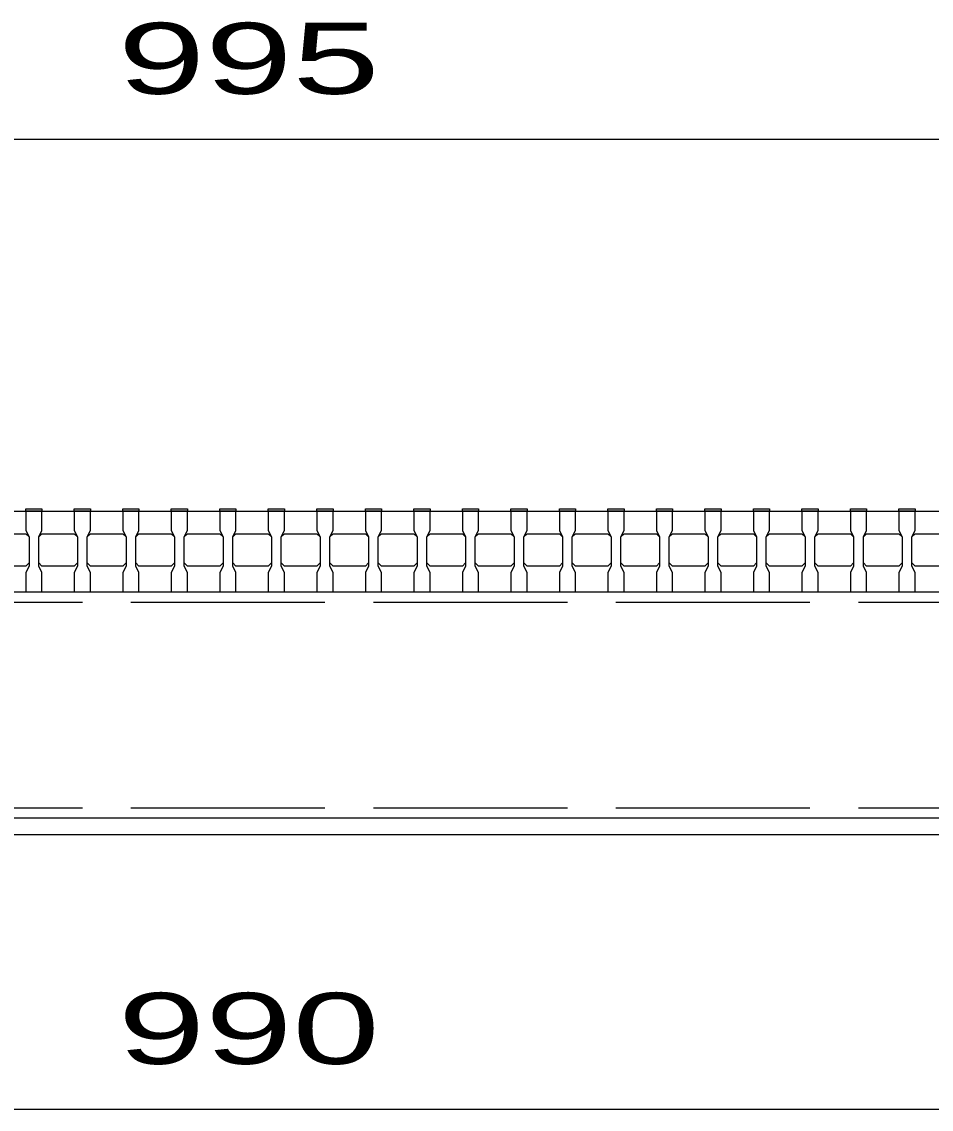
# Model space of a CAD drawing. Units: millimetres, scale not verified. Extents: x -1820 to 1731, y -1282 to 1054.
# Drawn here: x -1000.2 to -719, y -687.5 to -351.2 of the extents above; entities that cross this region are included whole.
import ezdxf
from ezdxf.enums import TextEntityAlignment as Align

# ---------------------------------------------------------------- set-up
doc = ezdxf.new("R2010")
doc.units = ezdxf.units.MM
doc.header["$LTSCALE"] = 10
doc.linetypes.add('DASHED', pattern=[7.5, 6, -1.5])
doc.layers.add('16', color=3, linetype='Continuous', lineweight=25)
doc.layers.add('22', color=4, linetype='Continuous', lineweight=25)
doc.styles.add('ベクトル', font='')
doc.styles.get('ベクトル').set_extended_font_data('ベクトル')

msp = doc.modelspace()

# ---------------------------------------------------------------- linework, layer by layer
at = {"layer": '16'}
for p, q in [((-1419, -502.5), (-424, -502.5)), ((-999, -502.5), (-999, -501.8)), ((-999, -501.8), (-994, -501.8)), ((-999, -502.5), (-999, -508.5)), ((-994, -502.5), (-999, -502.5)), ((-994, -501.8), (-994, -502.5)), ((-994, -508.5), (-994, -502.5)), ((-984, -502.5), (-984, -501.8)), ((-984, -501.8), (-979, -501.8)), ((-984, -502.5), (-984, -508.5)), ((-979, -502.5), (-984, -502.5)), ((-979, -501.8), (-979, -502.5)), ((-979, -508.5), (-979, -502.5)), ((-969, -502.5), (-969, -501.8)), ((-969, -501.8), (-964, -501.8)), ((-969, -502.5), (-969, -508.5)), ((-964, -502.5), (-969, -502.5)), ((-964, -501.8), (-964, -502.5)), ((-964, -508.5), (-964, -502.5)), ((-954, -502.5), (-954, -501.8)), ((-954, -501.8), (-949, -501.8)), ((-954, -502.5), (-954, -508.5)), ((-949, -502.5), (-954, -502.5)), ((-949, -501.8), (-949, -502.5)), ((-949, -508.5), (-949, -502.5)), ((-939, -502.5), (-939, -501.8)), ((-939, -501.8), (-934, -501.8)), ((-939, -502.5), (-939, -508.5)), ((-934, -502.5), (-939, -502.5)), ((-934, -501.8), (-934, -502.5)), ((-934, -508.5), (-934, -502.5)), ((-924, -502.5), (-924, -501.8)), ((-924, -501.8), (-919, -501.8)), ((-924, -502.5), (-924, -508.5)), ((-919, -502.5), (-924, -502.5)), ((-919, -501.8), (-919, -502.5)), ((-919, -508.5), (-919, -502.5)), ((-909, -502.5), (-909, -501.8)), ((-909, -501.8), (-904, -501.8)), ((-909, -502.5), (-909, -508.5)), ((-904, -502.5), (-909, -502.5)), ((-904, -501.8), (-904, -502.5)), ((-904, -508.5), (-904, -502.5)), ((-894, -502.5), (-894, -501.8)), ((-894, -501.8), (-889, -501.8)), ((-894, -502.5), (-894, -508.5)), ((-889, -502.5), (-894, -502.5)), ((-889, -501.8), (-889, -502.5)), ((-889, -508.5), (-889, -502.5)), ((-879, -502.5), (-879, -501.8)), ((-879, -501.8), (-874, -501.8)), ((-879, -502.5), (-879, -508.5)), ((-874, -502.5), (-879, -502.5)), ((-874, -501.8), (-874, -502.5)), ((-874, -508.5), (-874, -502.5)), ((-864, -502.5), (-864, -501.8)), ((-864, -501.8), (-859, -501.8)), ((-864, -502.5), (-864, -508.5)), ((-859, -502.5), (-864, -502.5)), ((-859, -501.8), (-859, -502.5)), ((-859, -508.5), (-859, -502.5)), ((-849, -502.5), (-849, -501.8)), ((-849, -501.8), (-844, -501.8)), ((-849, -502.5), (-849, -508.5)), ((-844, -502.5), (-849, -502.5)), ((-844, -501.8), (-844, -502.5)), ((-844, -508.5), (-844, -502.5)), ((-834, -502.5), (-834, -501.8)), ((-834, -501.8), (-829, -501.8)), ((-834, -502.5), (-834, -508.5)), ((-829, -502.5), (-834, -502.5)), ((-829, -501.8), (-829, -502.5)), ((-829, -508.5), (-829, -502.5)), ((-819, -502.5), (-819, -501.8)), ((-819, -501.8), (-814, -501.8)), ((-819, -502.5), (-819, -508.5)), ((-814, -502.5), (-819, -502.5)), ((-814, -501.8), (-814, -502.5)), ((-814, -508.5), (-814, -502.5)), ((-804, -502.5), (-804, -501.8)), ((-804, -501.8), (-799, -501.8)), ((-804, -502.5), (-804, -508.5)), ((-799, -502.5), (-804, -502.5)), ((-799, -501.8), (-799, -502.5)), ((-799, -508.5), (-799, -502.5)), ((-789, -502.5), (-789, -501.8)), ((-789, -501.8), (-784, -501.8)), ((-789, -502.5), (-789, -508.5)), ((-784, -502.5), (-789, -502.5)), ((-784, -501.8), (-784, -502.5)), ((-784, -508.5), (-784, -502.5)), ((-774, -502.5), (-774, -501.8)), ((-774, -501.8), (-769, -501.8)), ((-774, -502.5), (-774, -508.5)), ((-769, -502.5), (-774, -502.5)), ((-769, -501.8), (-769, -502.5)), ((-769, -508.5), (-769, -502.5)), ((-759, -502.5), (-759, -501.8)), ((-759, -501.8), (-754, -501.8)), ((-759, -502.5), (-759, -508.5)), ((-754, -502.5), (-759, -502.5)), ((-754, -501.8), (-754, -502.5)), ((-754, -508.5), (-754, -502.5)), ((-744, -502.5), (-744, -501.8)), ((-744, -501.8), (-739, -501.8)), ((-744, -502.5), (-744, -508.5)), ((-739, -502.5), (-744, -502.5)), ((-739, -501.8), (-739, -502.5)), ((-739, -508.5), (-739, -502.5)), ((-729, -502.5), (-729, -501.8)), ((-729, -501.8), (-724, -501.8)), ((-729, -502.5), (-729, -508.5)), ((-724, -502.5), (-729, -502.5)), ((-724, -501.8), (-724, -502.5)), ((-724, -508.5), (-724, -502.5)), ((-1009, -509.5), (-999, -509.5)), ((-999, -508.5), (-998, -510.5)), ((-999, -509.5), (-998, -510.5)), ((-998, -510.5), (-998, -519.5)), ((-995, -510.5), (-994, -508.5)), ((-995, -510.5), (-994, -509.5)), ((-995, -519.5), (-995, -510.5)), ((-994, -509.5), (-984, -509.5)), ((-984, -508.5), (-983, -510.5)), ((-984, -509.5), (-983, -510.5)), ((-983, -510.5), (-983, -519.5)), ((-980, -510.5), (-979, -508.5)), ((-980, -510.5), (-979, -509.5)), ((-980, -519.5), (-980, -510.5)), ((-979, -509.5), (-969, -509.5)), ((-969, -508.5), (-968, -510.5)), ((-969, -509.5), (-968, -510.5)), ((-968, -510.5), (-968, -519.5)), ((-965, -510.5), (-964, -508.5)), ((-965, -510.5), (-964, -509.5)), ((-965, -519.5), (-965, -510.5)), ((-964, -509.5), (-954, -509.5)), ((-954, -508.5), (-953, -510.5)), ((-954, -509.5), (-953, -510.5)), ((-953, -510.5), (-953, -519.5)), ((-950, -510.5), (-949, -508.5)), ((-950, -510.5), (-949, -509.5)), ((-950, -519.5), (-950, -510.5)), ((-949, -509.5), (-939, -509.5)), ((-939, -508.5), (-938, -510.5)), ((-939, -509.5), (-938, -510.5)), ((-938, -510.5), (-938, -519.5)), ((-935, -510.5), (-934, -508.5)), ((-935, -510.5), (-934, -509.5)), ((-935, -519.5), (-935, -510.5)), ((-934, -509.5), (-924, -509.5)), ((-924, -508.5), (-923, -510.5)), ((-924, -509.5), (-923, -510.5)), ((-923, -510.5), (-923, -519.5)), ((-920, -510.5), (-919, -508.5)), ((-920, -510.5), (-919, -509.5)), ((-920, -519.5), (-920, -510.5)), ((-919, -509.5), (-909, -509.5)), ((-909, -508.5), (-908, -510.5)), ((-909, -509.5), (-908, -510.5)), ((-908, -510.5), (-908, -519.5)), ((-905, -510.5), (-904, -508.5)), ((-905, -510.5), (-904, -509.5)), ((-905, -519.5), (-905, -510.5)), ((-904, -509.5), (-894, -509.5)), ((-894, -508.5), (-893, -510.5)), ((-894, -509.5), (-893, -510.5)), ((-893, -510.5), (-893, -519.5)), ((-890, -510.5), (-889, -508.5)), ((-890, -510.5), (-889, -509.5)), ((-890, -519.5), (-890, -510.5)), ((-889, -509.5), (-879, -509.5)), ((-879, -508.5), (-878, -510.5)), ((-879, -509.5), (-878, -510.5)), ((-878, -510.5), (-878, -519.5)), ((-875, -510.5), (-874, -508.5)), ((-875, -510.5), (-874, -509.5)), ((-875, -519.5), (-875, -510.5)), ((-874, -509.5), (-864, -509.5)), ((-864, -508.5), (-863, -510.5)), ((-864, -509.5), (-863, -510.5)), ((-863, -510.5), (-863, -519.5)), ((-860, -510.5), (-859, -508.5)), ((-860, -510.5), (-859, -509.5)), ((-860, -519.5), (-860, -510.5)), ((-859, -509.5), (-849, -509.5)), ((-849, -508.5), (-848, -510.5)), ((-849, -509.5), (-848, -510.5)), ((-848, -510.5), (-848, -519.5)), ((-845, -510.5), (-844, -508.5)), ((-845, -510.5), (-844, -509.5)), ((-845, -519.5), (-845, -510.5)), ((-844, -509.5), (-834, -509.5)), ((-834, -508.5), (-833, -510.5)), ((-834, -509.5), (-833, -510.5)), ((-833, -510.5), (-833, -519.5)), ((-830, -510.5), (-829, -508.5)), ((-830, -510.5), (-829, -509.5)), ((-830, -519.5), (-830, -510.5)), ((-829, -509.5), (-819, -509.5)), ((-819, -508.5), (-818, -510.5)), ((-819, -509.5), (-818, -510.5)), ((-818, -510.5), (-818, -519.5)), ((-815, -510.5), (-814, -508.5)), ((-815, -510.5), (-814, -509.5)), ((-815, -519.5), (-815, -510.5)), ((-814, -509.5), (-804, -509.5)), ((-804, -508.5), (-803, -510.5)), ((-804, -509.5), (-803, -510.5)), ((-803, -510.5), (-803, -519.5)), ((-800, -510.5), (-799, -508.5)), ((-800, -510.5), (-799, -509.5)), ((-800, -519.5), (-800, -510.5)), ((-799, -509.5), (-789, -509.5)), ((-789, -508.5), (-788, -510.5)), ((-789, -509.5), (-788, -510.5)), ((-788, -510.5), (-788, -519.5)), ((-785, -510.5), (-784, -508.5)), ((-785, -510.5), (-784, -509.5)), ((-785, -519.5), (-785, -510.5)), ((-784, -509.5), (-774, -509.5)), ((-774, -508.5), (-773, -510.5)), ((-774, -509.5), (-773, -510.5)), ((-773, -510.5), (-773, -519.5)), ((-770, -510.5), (-769, -508.5)), ((-770, -510.5), (-769, -509.5)), ((-770, -519.5), (-770, -510.5)), ((-769, -509.5), (-759, -509.5)), ((-759, -508.5), (-758, -510.5)), ((-759, -509.5), (-758, -510.5)), ((-758, -510.5), (-758, -519.5)), ((-755, -510.5), (-754, -508.5)), ((-755, -510.5), (-754, -509.5)), ((-755, -519.5), (-755, -510.5)), ((-754, -509.5), (-744, -509.5)), ((-744, -508.5), (-743, -510.5)), ((-744, -509.5), (-743, -510.5)), ((-743, -510.5), (-743, -519.5)), ((-740, -510.5), (-739, -508.5)), ((-740, -510.5), (-739, -509.5)), ((-740, -519.5), (-740, -510.5)), ((-739, -509.5), (-729, -509.5)), ((-729, -508.5), (-728, -510.5)), ((-729, -509.5), (-728, -510.5)), ((-728, -510.5), (-728, -519.5)), ((-725, -510.5), (-724, -508.5)), ((-725, -510.5), (-724, -509.5)), ((-725, -519.5), (-725, -510.5)), ((-724, -509.5), (-714, -509.5)), ((-999, -519.5), (-1009, -519.5)), ((-998, -518.5), (-999, -519.5)), ((-998, -519.5), (-999, -521.5)), ((-994, -519.5), (-995, -518.5)), ((-994, -521.5), (-995, -519.5)), ((-984, -519.5), (-994, -519.5)), ((-983, -518.5), (-984, -519.5)), ((-983, -519.5), (-984, -521.5)), ((-979, -519.5), (-980, -518.5)), ((-979, -521.5), (-980, -519.5)), ((-969, -519.5), (-979, -519.5)), ((-968, -518.5), (-969, -519.5)), ((-968, -519.5), (-969, -521.5)), ((-964, -519.5), (-965, -518.5)), ((-964, -521.5), (-965, -519.5)), ((-954, -519.5), (-964, -519.5)), ((-953, -518.5), (-954, -519.5)), ((-953, -519.5), (-954, -521.5)), ((-949, -519.5), (-950, -518.5)), ((-949, -521.5), (-950, -519.5)), ((-939, -519.5), (-949, -519.5)), ((-938, -518.5), (-939, -519.5)), ((-938, -519.5), (-939, -521.5)), ((-934, -519.5), (-935, -518.5)), ((-934, -521.5), (-935, -519.5)), ((-924, -519.5), (-934, -519.5)), ((-923, -518.5), (-924, -519.5)), ((-923, -519.5), (-924, -521.5)), ((-919, -519.5), (-920, -518.5)), ((-919, -521.5), (-920, -519.5)), ((-909, -519.5), (-919, -519.5)), ((-908, -518.5), (-909, -519.5)), ((-908, -519.5), (-909, -521.5)), ((-904, -519.5), (-905, -518.5)), ((-904, -521.5), (-905, -519.5)), ((-894, -519.5), (-904, -519.5)), ((-893, -518.5), (-894, -519.5)), ((-893, -519.5), (-894, -521.5)), ((-889, -519.5), (-890, -518.5)), ((-889, -521.5), (-890, -519.5)), ((-879, -519.5), (-889, -519.5)), ((-878, -518.5), (-879, -519.5)), ((-878, -519.5), (-879, -521.5)), ((-874, -519.5), (-875, -518.5)), ((-874, -521.5), (-875, -519.5)), ((-864, -519.5), (-874, -519.5)), ((-863, -518.5), (-864, -519.5)), ((-863, -519.5), (-864, -521.5)), ((-859, -519.5), (-860, -518.5)), ((-859, -521.5), (-860, -519.5)), ((-849, -519.5), (-859, -519.5)), ((-848, -518.5), (-849, -519.5)), ((-848, -519.5), (-849, -521.5)), ((-844, -519.5), (-845, -518.5)), ((-844, -521.5), (-845, -519.5)), ((-834, -519.5), (-844, -519.5)), ((-833, -518.5), (-834, -519.5)), ((-833, -519.5), (-834, -521.5)), ((-829, -519.5), (-830, -518.5)), ((-829, -521.5), (-830, -519.5)), ((-819, -519.5), (-829, -519.5)), ((-818, -518.5), (-819, -519.5)), ((-818, -519.5), (-819, -521.5)), ((-814, -519.5), (-815, -518.5)), ((-814, -521.5), (-815, -519.5)), ((-804, -519.5), (-814, -519.5)), ((-803, -518.5), (-804, -519.5)), ((-803, -519.5), (-804, -521.5)), ((-799, -519.5), (-800, -518.5)), ((-799, -521.5), (-800, -519.5)), ((-789, -519.5), (-799, -519.5)), ((-788, -518.5), (-789, -519.5)), ((-788, -519.5), (-789, -521.5)), ((-784, -519.5), (-785, -518.5)), ((-784, -521.5), (-785, -519.5)), ((-774, -519.5), (-784, -519.5)), ((-773, -518.5), (-774, -519.5)), ((-773, -519.5), (-774, -521.5)), ((-769, -519.5), (-770, -518.5)), ((-769, -521.5), (-770, -519.5)), ((-759, -519.5), (-769, -519.5)), ((-758, -518.5), (-759, -519.5)), ((-758, -519.5), (-759, -521.5)), ((-754, -519.5), (-755, -518.5)), ((-754, -521.5), (-755, -519.5)), ((-744, -519.5), (-754, -519.5)), ((-743, -518.5), (-744, -519.5)), ((-743, -519.5), (-744, -521.5)), ((-739, -519.5), (-740, -518.5)), ((-739, -521.5), (-740, -519.5)), ((-729, -519.5), (-739, -519.5)), ((-728, -518.5), (-729, -519.5)), ((-728, -519.5), (-729, -521.5)), ((-724, -519.5), (-725, -518.5)), ((-724, -521.5), (-725, -519.5)), ((-714, -519.5), (-724, -519.5)), ((-999, -521.5), (-999, -527.5)), ((-994, -527.5), (-994, -521.5)), ((-984, -521.5), (-984, -527.5)), ((-979, -527.5), (-979, -521.5)), ((-969, -521.5), (-969, -527.5)), ((-964, -527.5), (-964, -521.5)), ((-954, -521.5), (-954, -527.5)), ((-949, -527.5), (-949, -521.5)), ((-939, -521.5), (-939, -527.5)), ((-934, -527.5), (-934, -521.5)), ((-924, -521.5), (-924, -527.5)), ((-919, -527.5), (-919, -521.5)), ((-909, -521.5), (-909, -527.5)), ((-904, -527.5), (-904, -521.5)), ((-894, -521.5), (-894, -527.5)), ((-889, -527.5), (-889, -521.5)), ((-879, -521.5), (-879, -527.5)), ((-874, -527.5), (-874, -521.5)), ((-864, -521.5), (-864, -527.5)), ((-859, -527.5), (-859, -521.5)), ((-849, -521.5), (-849, -527.5)), ((-844, -527.5), (-844, -521.5)), ((-834, -521.5), (-834, -527.5)), ((-829, -527.5), (-829, -521.5)), ((-819, -521.5), (-819, -527.5)), ((-814, -527.5), (-814, -521.5)), ((-804, -521.5), (-804, -527.5)), ((-799, -527.5), (-799, -521.5)), ((-789, -521.5), (-789, -527.5)), ((-784, -527.5), (-784, -521.5)), ((-774, -521.5), (-774, -527.5)), ((-769, -527.5), (-769, -521.5)), ((-759, -521.5), (-759, -527.5)), ((-754, -527.5), (-754, -521.5)), ((-744, -521.5), (-744, -527.5)), ((-739, -527.5), (-739, -521.5)), ((-729, -521.5), (-729, -527.5)), ((-724, -527.5), (-724, -521.5)), ((-1419, -527.5), (-424, -527.5)), ((-1416.5, -527.5), (-426.5, -527.5)), ((-999, -527.5), (-994, -527.5)), ((-984, -527.5), (-979, -527.5)), ((-969, -527.5), (-964, -527.5)), ((-954, -527.5), (-949, -527.5)), ((-939, -527.5), (-934, -527.5)), ((-924, -527.5), (-919, -527.5)), ((-909, -527.5), (-904, -527.5)), ((-894, -527.5), (-889, -527.5)), ((-879, -527.5), (-874, -527.5)), ((-864, -527.5), (-859, -527.5)), ((-849, -527.5), (-844, -527.5)), ((-834, -527.5), (-829, -527.5)), ((-819, -527.5), (-814, -527.5)), ((-804, -527.5), (-799, -527.5)), ((-789, -527.5), (-784, -527.5)), ((-774, -527.5), (-769, -527.5)), ((-759, -527.5), (-754, -527.5)), ((-744, -527.5), (-739, -527.5)), ((-729, -527.5), (-724, -527.5)), ((-426.5, -597.5), (-1416.5, -597.5)), ((-426.5, -597.5), (-1416.5, -597.5)), ((-1416.5, -602.5), (-426.5, -602.5))]:
    msp.add_line(p, q, dxfattribs=at)
at = {"layer": '16', "linetype": 'DASHED'}
for p, q in [((-1416.5, -530.7), (-426.5, -530.7)), ((-1416.5, -594.3), (-426.5, -594.3))]:
    msp.add_line(p, q, dxfattribs=at)
at = {"layer": '22'}
for p, q in [((-1419, -387.5), (-424, -387.5)), ((-1416.5, -687.5), (-426.5, -687.5))]:
    msp.add_line(p, q, dxfattribs=at)

# ---------------------------------------------------------------- texts
at = {"layer": '22', "color": 2, "style": 'ベクトル', "width": 1.65}
for s, p in [(' 995 ', (-984, -362.5)), (' 990 ', (-984, -662.5))]:
    msp.add_text(s, height=21.99, dxfattribs=at).set_placement(p, align=Align.MIDDLE_LEFT)

doc.saveas('drawing.dxf')
